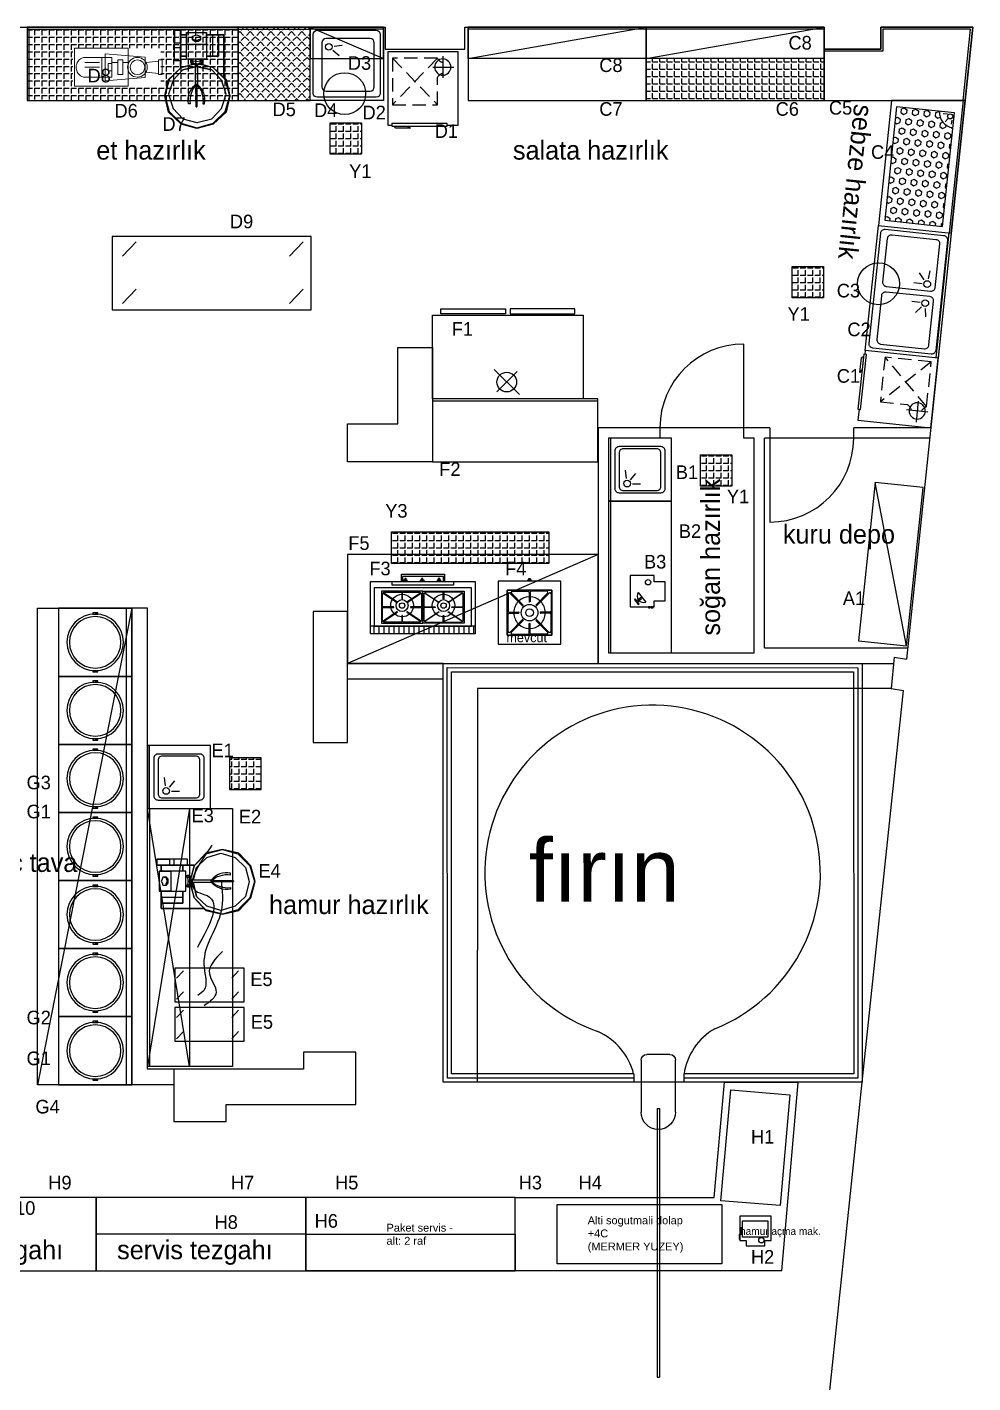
# Model space of a CAD drawing. Header units: millimetres. Extents: x 11848 to 21447, y 11375 to 20030.
# Drawn here: x 17194 to 18097, y 12136 to 13430 of the extents above; entities that cross this region are included whole.
import ezdxf

# ---------------------------------------------------------------- set-up
doc = ezdxf.new("R2010")
doc.units = ezdxf.units.MM
doc.linetypes.add('DASHED', pattern=[19.05, 12.7, -6.35])
for name, color, linetype in [('CIHAZ', 2, 'Continuous'), ('endustriyel', 251, 'Continuous'), ('S2000-002 Çizgi', 1, 'Continuous'), ('SDB-YAZI', 3, 'Continuous'), ('TF', 1, 'Continuous')]:
    doc.layers.add(name, color=color, linetype=linetype)
doc.layers.add('öl', color=106, linetype='Continuous', lineweight=25)
doc.styles.get("Standard").update_dxf_attribs({"font": 'arial.ttf'})
doc.styles.add('TAKSİM', font='GOTHIC.TTF', dxfattribs={"height": 20})

# ---------------------------------------------------------------- blocks, each defined once
blk = doc.blocks.new('5X5 TAS FIRIN')
at = {"layer": 'öl'}
for p, q in [((13323.3, 11441.4), (13322.3, 11431.4)), ((13383, 11435.4), (13382, 11425.5))]:
    blk.add_line(p, q, dxfattribs=at)
blk.add_lwpolyline([(13145.4, 11951.4), (13643, 11902), (13593.6, 11404.5), (13096, 11453.9)], close=True, dxfattribs=at)
for points in [[(13322.8, 11436.4), (13101.5, 11458.4), (13149.9, 11946), (13637.5, 11897.5), (13589.1, 11409.9), (13382.5, 11430.4)], [(13323.3, 11441.4), (13107, 11462.8), (13154.4, 11940.5), (13632, 11893.1), (13584.6, 11415.4), (13383, 11435.4)]]:
    blk.add_lwpolyline(points, dxfattribs=at)
for centre, radius, start, end in [((13369.5, 11677.9), 200.2, 286.0469, 245.2792), ((13248.2, 11430.1), 75.9, 8.5163, 60.336), ((13456.6, 11416.6), 75.9, 114.7026, 165.6154)]:
    blk.add_arc(centre, radius, start, end, dxfattribs=at)
blk = doc.blocks.new('JM')
for p, q in [((19383.9, 3875.3), (19383.9, 3885.3)), ((19388.9, 3890.3), (19433.9, 3890.3)), ((19383.9, 3865.3), (19383.9, 3875.3)), ((19430.8, 3876.3), (19663.9, 3876.3)), ((19430.8, 3876.3), (19430.8, 3874.3)), ((19430.8, 3874.3), (19663.9, 3874.3)), ((19663.9, 3876.3), (19663.9, 3874.3)), ((19433.9, 3860.3), (19388.9, 3860.3))]:
    blk.add_line(p, q)
for centre, radius, start, end in [((19388.9, 3885.3), 5, 90, 180), ((19433.9, 3875.3), 15, 270, 90), ((19388.9, 3865.3), 5, 180, 270)]:
    blk.add_arc(centre, radius, start, end)
blk = doc.blocks.new('A$C5B5611F4')
at = {"layer": 'CIHAZ', "color": 1}
for p, q in [((14.7, 68.5), (14.7, 47.9)), ((24.1, 58.2), (4, 58.2))]:
    blk.add_line(p, q, dxfattribs=at)
at = {"layer": 'CIHAZ', "color": 5, "linetype": 'DASHED'}
for p, q in [((19.8, 66.7), (62.6, 22.3)), ((62.6, 66.7), (19.8, 22.3))]:
    blk.add_line(p, q, dxfattribs=at)
at = {"layer": 'CIHAZ', "color": 5}
for points in [[(63.2, 1.8), (10.4, 1.8), (10.4, 4.3), (63.2, 4.3)], [(61.2, 1.8), (48.6, 1.8), (45.6, 0), (59.6, 0)]]:
    blk.add_lwpolyline(points, close=True, dxfattribs=at)
at = {"layer": 'CIHAZ', "color": 1}
blk.add_circle((14.7, 58.2), 7.76, dxfattribs=at)
at = {"layer": 'S2000-002 Çizgi', "linetype": 'DASHED'}
for p, q in [((19.8, 66.7), (62.6, 66.7)), ((62.6, 66.7), (62.6, 22.3)), ((19.8, 22.3), (19.8, 48.1)), ((62.6, 22.3), (19.8, 22.3))]:
    blk.add_line(p, q, dxfattribs=at)
at = {"layer": 'S2000-002 Çizgi'}
blk.add_lwpolyline([(10.4, 2.8), (0, 2.8), (0, 72.8), (67, 72.8), (67, 2.8), (63.2, 2.8)], dxfattribs=at)
at = {"layer": 'S2000-002 Çizgi', "linetype": 'DASHED'}
for centre, radius, start, end in [((11.6, 71.2), 9.4, 291.2079, 330.9566), ((11, 43), 10.2, 29.6907, 66.7752)]:
    blk.add_arc(centre, radius, start, end, dxfattribs=at)
blk = doc.blocks.new('A$C50900B8F')
at = {"lineweight": 15}
blk.add_line((27.6, 26.3), (8.8, 26.3), dxfattribs=at)
for points in [[(11.2, 83.7), (25.2, 83.7), (25.2, 80.2), (11.2, 80.2)], [(27.8, 67.6), (8.6, 67.6), (5.4, 29.5), (31.2, 29.5)], [(36.3, 51.4), (0, 51.4), (0, 0), (36.3, 0)]]:
    blk.add_lwpolyline(points, close=True, dxfattribs=at)
for points in [[(12.4, 80.2), (13.5, 68.4)], [(24.1, 80.2), (22.9, 68.4)], [(11.2, 46.2), (25.2, 46.2), (25.2, 41.5), (11.2, 41.5), (11.2, 46.2)], [(13.5, 50.9), (13.5, 46.2)], [(13.5, 41.5), (13.5, 35.7)], [(14.7, 35.7), (14.7, 32.1), (21.7, 32.1), (21.7, 35.7)], [(13.5, 23.9), (13.5, 9.9)], [(18.2, 23.9), (18.2, 9.9)]]:
    blk.add_lwpolyline(points, dxfattribs=at)
for points in [[(8.8, 60.2, -1), (27.6, 60.2, -1)], [(27.6, 35.7), (8.8, 35.7), (8.8, 26.3), (8.8, 8.7, 0.75), (27.6, 8.7), (27.6, 26.3)]]:
    blk.add_lwpolyline(points, format="xyb", close=True, dxfattribs=at)
blk.add_circle((18.2, 60.2), 7.03, dxfattribs=at)
blk = doc.blocks.new('A$C65ED232B')
at = {"layer": 'S2000-002 Çizgi', "linetype": 'ByBlock', "flags": 128}
for points in [[(77.3, 42.7), (72.9, 57.8), (58.7, 73), (39.1, 77.4), (19.6, 73), (5.3, 57.8), (0, 38.2), (5.3, 19.6), (19.6, 4.4), (39.1, 0), (20.5, 5.3), (6.2, 19.6), (0.9, 38.2), (6.2, 57.8), (20.5, 72), (39.1, 77.4), (58.7, 72), (72.9, 57.8), (76.4, 41.8)], [(7.1, 38.2), (11.5, 56), (24, 67.6), (40.9, 73), (57.8, 67.6), (70.2, 56)], [(82.7, 25.8), (83.5, 25.8), (87.1, 25.8), (91.6, 25.8), (96, 25.8), (100.5, 25.8), (100.5, 49.8), (114.7, 49.8), (100.5, 49.8), (96, 49.8), (91.6, 49.8), (87.1, 49.8), (83.5, 49.8), (82.7, 49.8)], [(100.5, 49.8), (96, 49.8), (91.6, 49.8), (87.1, 49.8), (83.5, 49.8), (82.7, 49.8), (82.7, 25.8), (83.5, 25.8), (87.1, 25.8), (91.6, 25.8), (96, 25.8), (100.5, 25.8)], [(86.3, 57.8), (86.3, 56.9)], [(112, 56.9), (104, 56.9), (94.2, 56.9), (86.3, 56.9)], [(112, 56.9), (104, 56.9), (94.2, 56.9), (86.3, 56.9)], [(112, 57.8), (112, 56.9)], [(114.7, 25.8), (114.7, 49.8)], [(70.2, 21.4), (57.8, 9.8), (40.9, 4.4), (24, 9.8), (11.5, 21.4), (7.1, 38.2), (7.1, 39.1)], [(25.8, 37.4), (32.9, 37.4), (42.7, 37.4), (52.5, 37.4), (42.7, 37.4), (32.9, 37.4), (25.8, 37.4), (25.8, 38.2)], [(76.4, 33.8), (72.9, 19.6), (58.7, 5.3), (39.1, 0), (58.7, 4.4), (72.9, 19.6), (76.4, 32.9)], [(75.5, 39.1), (53.3, 39.1), (52.5, 39.1), (52.5, 38.2), (52.5, 37.4), (52.5, 36.5), (53.3, 36.5), (75.5, 36.5)], [(76.4, 38.2), (77.3, 40.9), (78.2, 43.6), (80.9, 44.5), (79.1, 44.5), (77.3, 43.6), (76.4, 40.9), (75.5, 38.2)], [(75.5, 37.4), (75.5, 38.2), (76.4, 34.7), (77.3, 32), (79.1, 31.1), (80.9, 31.1), (78.2, 32), (77.3, 34.7), (76.4, 38.2), (76.4, 37.4)], [(77.3, 38.2), (77.3, 40), (79.1, 42.7), (80.9, 42.7)], [(80.9, 32.9), (79.1, 32.9), (77.3, 35.6), (77.3, 38.2), (77.3, 37.4)], [(82.7, 31.1), (80.9, 33.8), (80, 38.2), (80.9, 41.8), (82.7, 44.5)], [(80, 38.2), (80, 37.4)], [(81.8, 43.6), (80.9, 44.5)], [(108.5, 32.9), (110.2, 32.9), (111.1, 35.6), (112, 38.2), (111.1, 40), (110.2, 42.7), (108.5, 42.7), (106.7, 42.7), (105.8, 42.7), (104, 40), (104, 38.2), (104, 35.6), (105.8, 32.9), (106.7, 32.9)], [(108.5, 42.7), (106.7, 42.7), (105.8, 40), (104.9, 38.2)], [(106.7, 32.9), (105.8, 35.6), (104.9, 38.2), (104.9, 37.4)], [(80.9, 31.1), (81.8, 32)], [(80.9, 18.7), (81.8, 18.7), (85.4, 18.7), (90.7, 18.7), (96.9, 18.7), (102.2, 18.7), (108.5, 18.7), (113.8, 18.7), (116.5, 18.7), (117.3, 18.7), (116.5, 18.7), (113.8, 18.7), (108.5, 18.7), (102.2, 18.7)], [(96.9, 11.6), (96.9, 18.7), (90.7, 18.7), (85.4, 18.7), (81.8, 18.7), (80.9, 18.7), (80.9, 11.6), (81.8, 11.6), (85.4, 11.6), (90.7, 11.6), (96.9, 11.6), (102.2, 11.6), (108.5, 11.6), (113.8, 11.6), (116.5, 11.6)], [(116.5, 11.6), (113.8, 11.6), (108.5, 11.6), (102.2, 11.6), (102.2, 18.7), (96.9, 18.7)], [(117.3, 11.6), (117.3, 18.7)], [(80.9, 11.6), (81.8, 11.6), (85.4, 11.6), (90.7, 11.6), (96.9, 11.6), (102.2, 11.6)]]:
    blk.add_lwpolyline(points, dxfattribs=at)
for points in [[(61.3, 70.3), (112, 70.3)], [(112, 70.3), (112, 64)], [(73.8, 39.1), (70.2, 56)], [(86.3, 56.9), (86.3, 64), (112, 64), (112, 56.9), (112, 64), (86.3, 64)], [(86.3, 56.9), (86.3, 57.8)], [(86.3, 49.8), (86.3, 56.9)], [(112, 56.9), (112, 57.8)], [(112, 56.9), (112, 49.8)], [(25.8, 38.2), (32.9, 38.2), (42.7, 38.2), (52.5, 38.2), (42.7, 38.2), (32.9, 38.2)], [(70.2, 21.4), (73.8, 36.5)], [(108.5, 32.9), (106.7, 32.9)], [(80.9, 18.7), (72.9, 18.7)], [(86.3, 18.7), (86.3, 25.8)], [(114.7, 25.8), (100.5, 25.8)], [(112, 25.8), (112, 18.7)], [(117.3, 11.6), (116.5, 11.6)]]:
    blk.add_lwpolyline(points, close=True, dxfattribs=at)
for points in [[(52.5, 39.1), (52.5, 37.8, 0.235134), (29.6, 45.4), (29.3, 47.4, -0.269873)], [(52.5, 36.5), (52.5, 37.8, -0.235134), (29.6, 30.2), (29.3, 28.2, 0.269873)]]:
    blk.add_lwpolyline(points, format="xyb", close=True, dxfattribs=at)
blk = doc.blocks.new('kulp')
at = {"layer": 'endustriyel'}
for p, q in [((1840.5, 2540.4), (1840.5, 2544.4)), ((1840.5, 2544.4), (1841.5, 2544.4)), ((1841.5, 2540.4), (1840.5, 2540.4)), ((1841.5, 2542.4), (1841.5, 2544.4)), ((1841.5, 2544.4), (1841.5, 2540.4))]:
    blk.add_line(p, q, dxfattribs=at)
blk = doc.blocks.new('sac tava 70x65x30 mesale')
at = {"layer": 'S2000-002 Çizgi'}
blk.add_line((1351.5, 2642.8), (1416.5, 2642.8), dxfattribs=at)
blk.add_lwpolyline([(1351.5, 2647.8), (1416.5, 2647.8), (1416.5, 2577.8), (1351.5, 2577.8)], close=True, dxfattribs=at)
for radius in [27, 24.6]:
    blk.add_circle((1384, 2612.8), radius, dxfattribs=at)
at = {"layer": 'S2000-002 Çizgi', "xscale": 1.199999999999999, "yscale": 1.199999999999999, "zscale": 1.199999999999999}
for p in [(-852.9, -438.1), (-797.7, -438.1)]:
    blk.add_blockref('kulp', p, dxfattribs=at)
blk = doc.blocks.new('A$C32DC0840')
at = {"layer": 'S2000-002 Çizgi'}
for p, q in [((45.8, 52.8), (38, 53.9)), ((74.2, 52.8), (82, 53.9)), ((47.1, 49), (41, 43.9)), ((51, 47.3), (51, 39.4)), ((69, 47.3), (69, 39.4)), ((72.9, 49), (79, 43.9))]:
    blk.add_line(p, q, dxfattribs=at)
for points in [[(120, 0), (0, 0), (0, 70), (120, 70)], [(120, 68), (0, 68), (0, 70), (120, 70)]]:
    blk.add_lwpolyline(points, close=True, dxfattribs=at)
for points in [[(113, 3), (7, 3, -0.414214), (3, 7), (3, 63, -0.414214), (7, 67), (113, 67, -0.414214), (117, 63), (117, 7, -0.414214)], [(53.5, 10), (11.5, 10, -0.414214), (7.5, 14), (7.5, 56, -0.414214), (11.5, 60), (53.5, 60, -0.414214), (57.5, 56), (57.5, 14, -0.414214)], [(66.5, 10), (108.5, 10, 0.414214), (112.5, 14), (112.5, 56, 0.414214), (108.5, 60), (66.5, 60, 0.414214), (62.5, 56), (62.5, 14, 0.414214)]]:
    blk.add_lwpolyline(points, format="xyb", close=True, dxfattribs=at)
for centre in [(50.8, 52.3), (69.2, 52.3)]:
    blk.add_circle(centre, 3.19, dxfattribs=at)
blk = doc.blocks.new('A$C784A378A')
at = {"layer": 'S2000-002 Çizgi'}
h = blk.add_hatch(dxfattribs=at)
h.set_pattern_fill('ANSI31', color=256, scale=1.5, angle=45, style=0)
h.set_pattern_definition([(90, (-4937.7595, -5429.0677), (-4.7625, 9e-16), [])])
h.paths.add_polyline_path([(0, 57), (0, 49.7), (100, 49.7), (100, 57)])
for points in [[(0, 57), (100, 57), (100, 7), (0, 7)], [(0, 49.7), (100, 49.7), (100, 7), (0, 7)], [(3.4, 13.1), (96.6, 13.1), (96.6, 49.7), (3.4, 49.7)], [(20.8, 10.4), (79.2, 10.4), (79.2, 7), (20.8, 7)], [(36.4, 7), (32.8, 7), (32.8, 5.5), (36.4, 5.5)], [(35.3, 5.5), (33.9, 5.5), (33.9, 4.1), (35.3, 4.1)], [(52.4, 7), (48.8, 7), (48.8, 5.5), (52.4, 5.5)], [(51.3, 5.5), (49.9, 5.5), (49.9, 4.1), (51.3, 4.1)], [(68.4, 7), (64.8, 7), (64.8, 5.5), (68.4, 5.5)], [(67.3, 5.5), (65.9, 5.5), (65.9, 4.1), (67.3, 4.1)]]:
    blk.add_lwpolyline(points, close=True, dxfattribs=at)
for points in [[(10.4, 46.7), (50, 46.7), (50, 16.1), (10.4, 16.1), (10.4, 46.7)], [(89.6, 46.7), (50, 46.7), (50, 16.1), (89.6, 16.1), (89.6, 46.7)], [(70.3, 7), (70.3, 0), (29.3, 0), (29.3, 7), (30.3, 7), (30.3, 2), (69.3, 2), (69.3, 7), (70.3, 7)]]:
    blk.add_lwpolyline(points, dxfattribs=at)
for points in [[(30.5, 45.7), (30.5, 39.6, -0.414214), (30.3, 39.4), (30.2, 39.4, -0.414214), (30, 39.6), (30, 45.7), (13.1, 45.7, 0.668179), (12.7, 44.8), (25.7, 36.3, -0.810443), (25.3, 35.9), (12, 44.7, 0.668179), (11.5, 44.5), (11.5, 31.7), (22.1, 31.7, -0.414214), (22.3, 31.5), (22.3, 31.4, -0.414214), (22.1, 31.2), (11.5, 31.2), (11.5, 18.8, 0.668179), (12.4, 18.4), (25.4, 26.9, -0.810443), (25.7, 26.5), (12.4, 17.7, 0.668179), (12.6, 17.2), (30, 17.2), (30, 23.3, -0.414214), (30.2, 23.5), (30.3, 23.5, -0.414214), (30.5, 23.3), (30.5, 17.2), (47.3, 17.2, 0.668179), (47.7, 18.1), (34.7, 26.6, -0.810443), (35.1, 26.9), (48.4, 18.1, 0.668179), (48.9, 18.3), (48.9, 31.2), (38.4, 31.2, -0.414214), (38.2, 31.4), (38.2, 31.5, -0.414214), (38.4, 31.7), (48.9, 31.7), (48.9, 44.5, 0.668179), (48.4, 44.7), (35.1, 35.9, -0.810443), (34.7, 36.3), (47.7, 44.8, 0.668179), (47.3, 45.7)], [(69.5, 45.7), (69.5, 39.6, 0.414214), (69.7, 39.4), (69.8, 39.4, 0.414214), (70, 39.6), (70, 45.7), (86.9, 45.7, -0.668179), (87.3, 44.8), (74.3, 36.3, 0.810443), (74.7, 35.9), (88, 44.7, -0.668179), (88.5, 44.5), (88.5, 31.7), (77.9, 31.7, 0.414214), (77.7, 31.5), (77.7, 31.4, 0.414214), (77.9, 31.2), (88.5, 31.2), (88.5, 18.8, -0.668179), (87.6, 18.4), (74.6, 26.9, 0.810443), (74.3, 26.5), (87.6, 17.7, -0.668179), (87.4, 17.2), (70, 17.2), (70, 23.3, 0.414214), (69.8, 23.5), (69.7, 23.5, 0.414214), (69.5, 23.3), (69.5, 17.2), (52.7, 17.2, -0.668179), (52.3, 18.1), (65.3, 26.6, 0.810443), (64.9, 26.9), (51.6, 18.1, -0.668179), (51.1, 18.3), (51.1, 31.2), (61.6, 31.2, 0.414214), (61.8, 31.4), (61.8, 31.5, 0.414214), (61.6, 31.7), (51.1, 31.7), (51.1, 44.5, -0.668179), (51.6, 44.7), (64.9, 35.9, 0.810443), (65.3, 36.3), (52.3, 44.8, -0.668179), (52.7, 45.7)]]:
    blk.add_lwpolyline(points, format="xyb", close=True, dxfattribs=at)
for centre, radius in [((30.2, 29.9), 10.8), ((69.8, 29.9), 10.8), ((30.2, 29.9), 5.66), ((30.2, 29.9), 2.6), ((69.8, 29.9), 5.66), ((69.8, 29.9), 2.6)]:
    blk.add_circle(centre, radius, dxfattribs=at)
blk = doc.blocks.new('A$C73A43FF4')
at = {"layer": 'S2000-002 Çizgi'}
for p, q in [((13.3, 53), (28.6, 53)), ((29.5, 52.1), (29.5, 43.2)), ((30.5, 52.1), (30.5, 43.2)), ((46.7, 53), (31.4, 53)), ((51.4, 11.2), (51.4, 54.1)), ((9.5, 50.6), (9.5, 34.1)), ((11.1, 51.4), (23.1, 39.5)), ((12.7, 51.3), (23.7, 40.3)), ((23.7, 39.6), (23.7, 39.6)), ((47.3, 51.3), (36.3, 40.3)), ((36.3, 39.6), (36.3, 39.6)), ((48.9, 51.4), (36.9, 39.5)), ((50.5, 50.6), (50.5, 34.1)), ((9.5, 14.6), (9.5, 31.2)), ((10.5, 33.1), (19.5, 33.1)), ((10.5, 32.1), (19.5, 32.1)), ((10.5, 32.1), (19.5, 32.1)), ((49.5, 33.1), (40.5, 33.1)), ((49.5, 32.1), (40.5, 32.1)), ((49.5, 32.1), (40.5, 32.1)), ((50.5, 14.6), (50.5, 31.2)), ((11.1, 13.9), (23.1, 25.7)), ((12.7, 13.9), (23.7, 25)), ((23.7, 25.7), (23.7, 25.7)), ((29.5, 13.2), (29.5, 22)), ((30.5, 13.2), (30.5, 22)), ((36.3, 25.7), (36.3, 25.7)), ((47.3, 13.9), (36.3, 25)), ((48.9, 13.9), (36.9, 25.7)), ((8.6, 11.2), (51.4, 11.2)), ((13.3, 12.2), (28.6, 12.2)), ((46.7, 12.2), (31.4, 12.2))]:
    blk.add_line(p, q, dxfattribs=at)
for points in [[(60, 2.6), (60, 62.6), (0, 62.6), (0, 2.6)], [(51.4, 11.2), (51.4, 54.1), (8.6, 54.1), (8.6, 11.2)], [(51.4, 11.2), (8.6, 11.2), (8.6, 54.1), (51.4, 54.1)], [(51.4, 11.2), (8.6, 11.2), (8.6, 54.1), (51.4, 54.1)], [(28.4, 2.6), (31.6, 2.6), (31.6, 1.3), (28.4, 1.3)], [(29.3, 1.3), (30.7, 1.3), (30.7, 0), (29.3, 0)]]:
    blk.add_lwpolyline(points, close=True, dxfattribs=at)
for radius in [7.93, 3.64]:
    blk.add_circle((30, 32.6), radius, dxfattribs=at)
for centre, radius, start, end in [((13.3, 52.1), 0.965, 90, 231.148), ((28.6, 52.1), 0.965, 360, 90), ((31.4, 52.1), 0.965, 90, 180), ((46.7, 52.1), 0.965, 308.852, 90), ((10.5, 50.6), 0.965, 51.148, 180), ((30, 32.6), 15.1, 135.2011, 178.1649), ((30, 32.6), 15.1, 91.8351, 131.3748), ((23.4, 39.9), 0.483, 231.1535, 321.1357), ((23.4, 39.9), 0.483, 321.1471, 51.1404), ((30, 43.2), 0.483, 180, 270), ((30, 43.2), 0.483, 270, 360), ((30, 32.6), 15.1, 48.6252, 88.1649), ((36.6, 39.9), 0.483, 128.8596, 218.8529), ((36.6, 39.9), 0.483, 218.8643, 308.8465), ((30, 32.6), 15.1, 1.8351, 44.7989), ((49.5, 50.6), 0.965, 360, 128.852), ((10.5, 34.1), 0.965, 180, 270), ((10.5, 31.2), 0.965, 90, 180), ((30, 32.6), 15.1, 181.8351, 224.7989), ((19.5, 32.6), 0.483, 360, 90), ((19.5, 32.6), 0.483, 270, 360), ((40.5, 32.6), 0.483, 90, 180), ((40.5, 32.6), 0.483, 180, 270), ((30, 32.6), 15.1, 315.2011, 358.1649), ((49.5, 34.1), 0.965, 270, 360), ((49.5, 31.2), 0.965, 0, 90), ((10.5, 14.6), 0.965, 180, 308.852), ((13.3, 13.2), 0.965, 128.852, 270), ((30, 32.6), 15.1, 228.6252, 268.1649), ((23.4, 25.4), 0.483, 38.8643, 128.8465), ((23.4, 25.4), 0.483, 308.8596, 38.8529), ((28.6, 13.2), 0.965, 270, 0), ((30, 22), 0.483, 90, 180), ((30, 22), 0.483, 0, 90), ((30, 32.6), 15.1, 271.8351, 311.3748), ((31.4, 13.2), 0.965, 180, 270), ((36.6, 25.4), 0.483, 141.1471, 231.1404), ((36.6, 25.4), 0.483, 51.1535, 141.1357), ((46.7, 13.2), 0.965, 270, 51.148), ((49.5, 14.6), 0.965, 231.148, 0)]:
    blk.add_arc(centre, radius, start, end, dxfattribs=at)
blk = doc.blocks.new('A$C52B82AD5')
at = {"layer": 'CIHAZ', "color": 5}
for p, q in [((60.9, 82), (85.1, 57.9)), ((82.4, 79.4), (63, 59.9))]:
    blk.add_line(p, q, dxfattribs=at)
for points in [[(8, 5), (8, 0), (69.7, 0), (69.7, 5)], [(136, 5), (136, 0), (74.3, 0), (74.3, 5)]]:
    blk.add_lwpolyline(points, close=True, dxfattribs=at)
blk.add_circle((73, 70), 9.38, dxfattribs=at)
at = {"layer": 'S2000-002 Çizgi'}
blk.add_lwpolyline([(144, 86), (144, 6), (0, 6), (0, 86)], close=True, dxfattribs=at)
blk = doc.blocks.new('A$C40CD3614')
at = {"layer": 'S2000-002 Çizgi'}
for points in [[(23, 24.7), (23, 30.7), (0, 30.7), (0, 0.7)], [(7.7, 14.6), (15, 5.3)], [(23, 6.7), (33.5, 6.7), (33.5, 24.7), (23, 24.7)], [(0, 0.7), (23, 0.7), (23, 6.7)], [(6.4, 6.5), (4.8, 8.5), (4, 7.8), (7.7, 3.1)], [(7.7, 3.1), (8.6, 3.8), (7, 5.7)]]:
    blk.add_lwpolyline(points, dxfattribs=at)
for points in [[(5.6, 5.9), (6.2, 5.1), (10.9, 8.8), (10.3, 9.6)], [(17.5, 0), (19.2, 0), (19.2, 0.7), (17.5, 0.7)], [(20.1, 0), (21.8, 0), (21.8, 0.7), (20.1, 0.7)]]:
    blk.add_lwpolyline(points, close=True, dxfattribs=at)
at = {"layer": 'S2000-002 Çizgi', "const_width": 0.321}
blk.add_lwpolyline([(9.2, 8.4, 1), (10.1, 8.4, 1)], format="xyb", close=True, dxfattribs=at)
at = {"layer": 'S2000-002 Çizgi'}
blk.add_circle((17.1, 24.3), 2.56, dxfattribs=at)
blk.add_arc((12.8, 11.1), 6.17, 145.0811, 291.5627, dxfattribs=at)
blk = doc.blocks.new('A$C726403B1')
at = {"layer": 'S2000-002 Çizgi'}
for p, q in [((20.4, 39), (26.5, 33.9)), ((21.7, 42.8), (29.5, 43.9)), ((16.5, 37.3), (16.5, 29.4))]:
    blk.add_line(p, q, dxfattribs=at)
for points in [[(0, 58), (60, 58), (60, 60), (0, 60)], [(0, 0), (60, 0), (60, 60), (0, 60)]]:
    blk.add_lwpolyline(points, close=True, dxfattribs=at)
for points in [[(12, 6), (48, 6, 0.414214), (52, 10), (52, 50, 0.414214), (48, 54), (12, 54, 0.414214), (8, 50), (8, 10, 0.414214)], [(14, 10), (46, 10, 0.414214), (50, 14), (50, 46, 0.414214), (46, 50), (14, 50, 0.414214), (10, 46), (10, 14, 0.414214)]]:
    blk.add_lwpolyline(points, format="xyb", close=True, dxfattribs=at)
blk.add_circle((16.7, 42.3), 3.19, dxfattribs=at)
blk = doc.blocks.new('A$C42383560')
at = {"layer": 'S2000-002 Çizgi'}
for points in [[(23, 24.7), (23, 30.7), (0, 30.7), (0, 0.7)], [(23, 6.7), (28.2, 6.7), (28.2, 24.7), (23, 24.7)], [(0, 0.7), (23, 0.7), (23, 6.7)]]:
    blk.add_lwpolyline(points, dxfattribs=at)
for points in [[(4.3, 27.5), (19.9, 27.5), (19.9, 3.2), (4.3, 3.2)], [(17.5, 0), (19.2, 0), (19.2, 0.7), (17.5, 0.7)], [(20.1, 0), (21.8, 0), (21.8, 0.7), (20.1, 0.7)]]:
    blk.add_lwpolyline(points, close=True, dxfattribs=at)
blk.add_circle((22.8, 21.3), 2.56, dxfattribs=at)

msp = doc.modelspace()

# ---------------------------------------------------------------- hatches: boundary and pattern name
at = {"layer": 'S2000-002 Çizgi'}
h = msp.add_hatch(dxfattribs=at)
h.set_pattern_fill('ANGLE', color=256, angle=-90)
h.set_pattern_definition([(270, (5158.563, 26587.565), (6.985, 5e-13), [5.08, -1.905]), (4e-12, (5158.563, 26587.565), (-5e-13, 6.985), [5.08, -1.905])])
h.paths.add_polyline_path([(17193.63, 13429.36), (17193.63, 13361.36), (17291.87, 13360.36), (17291.87, 13373.046), (17237.342, 13373.046), (17237.342, 13410.367), (17291.87, 13410.367), (17291.87, 13428.36)])
h.paths.add_polyline_path([(17395.241, 13361.36), (17395.241, 13429.36), (17291.87, 13428.36), (17291.87, 13410.367), (17321.246, 13410.367), (17321.246, 13373.046), (17291.87, 13373.046), (17291.87, 13360.36)])
h = msp.add_hatch(dxfattribs=at)
h.set_pattern_fill('ANGLE', color=256, angle=225)
h.set_pattern_definition([(225, (35103.483, 26253.0246), (4.9391409, -4.9391409), [5.08, -1.905]), (315, (35103.483, 26253.0246), (4.9391409, 4.9391409), [5.08, -1.905])])
h.paths.add_polyline_path([(17463.853, 13360.36), (17463.853, 13415.36), (17463.853, 13415.36), (17463.853, 13430.36), (17395.241, 13429.36), (17395.241, 13361.36)])
h = msp.add_hatch(dxfattribs=at)
h.set_pattern_fill('ANGLE', color=256)
h.set_pattern_definition([(0, (0, 0), (0, 6.985), [5.08, -1.905]), (90, (0, 0), (-6.985, 4e-16), [5.08, -1.905])])
h.paths.add_polyline_path([(17954.626, 13400.363), (17784.626, 13400.363), (17784.626, 13360.343), (17954.626, 13360.343)])
h = msp.add_hatch(dxfattribs=at)
h.set_pattern_fill('HEX', color=254, angle=-95.992364, style=0)
h.set_pattern_definition([(264.00764, (15382.0645, 18380.0943), (5.469211, -0.5741003), [3.175, -6.35]), (24.00764, (15382.0645, 18380.0943), (-2.23742, 5.023526), [3.175, -6.35]), (324.00764, (15381.733, 18376.9366), (3.231791, 4.4494255), [3.175, -6.35])])
h.paths.add_polyline_path([(18023.791, 13354.299), (18012.412, 13245.894), (18067.609, 13240.1), (18077.504, 13334.367, -0.41421356), (18064.85, 13349.989)])
h = msp.add_hatch(dxfattribs=at)
h.set_pattern_fill('ANGLE', color=256, angle=90)
h.set_pattern_definition([(90, (20059.3215, 5151.253), (-6.985, 4e-16), [5.08, -1.905]), (180, (20059.3215, 5151.253), (-9e-16, -6.985), [5.08, -1.905])])
h.paths.add_polyline_path([(17513.008, 13339.109), (17513.008, 13309.109), (17483.008, 13309.109), (17483.008, 13339.109)])
h = msp.add_hatch(dxfattribs=at)
h.set_pattern_fill('ANGLE', color=256, angle=90)
h.set_pattern_definition([(90, (20500.267, 5013.835), (-6.985, 4e-16), [5.08, -1.905]), (180, (20500.267, 5013.835), (-9e-16, -6.985), [5.08, -1.905])])
h.paths.add_polyline_path([(17953.954, 13201.691), (17953.954, 13171.691), (17923.954, 13171.691), (17923.954, 13201.691)])
h = msp.add_hatch(dxfattribs=at)
h.set_pattern_fill('ANGLE', color=256, angle=90)
h.set_pattern_definition([(90, (20412.923, 4834.13), (-6.985, 4e-16), [5.08, -1.905]), (180, (20412.923, 4834.13), (-9e-16, -6.985), [5.08, -1.905])])
h.paths.add_polyline_path([(17866.61, 13021.986), (17866.61, 12991.986), (17836.61, 12991.986), (17836.61, 13021.986)])
h = msp.add_hatch(dxfattribs=at)
h.set_pattern_fill('ANGLE', color=256, angle=90)
h.set_pattern_definition([(90, (20117.9626, 4760.3895), (-6.985, 4e-16), [5.08, -1.905]), (180, (20117.9626, 4760.3895), (-9e-16, -6.985), [5.08, -1.905])])
h.paths.add_polyline_path([(17691.649, 12948.245), (17691.649, 12918.245), (17541.649, 12918.245), (17541.649, 12948.245)])
h = msp.add_hatch(dxfattribs=at)
h.set_pattern_fill('ANGLE', color=256, angle=90)
h.set_pattern_definition([(90, (20015.4604, 4544.6), (-6.985, 4e-16), [5.08, -1.905]), (180, (20015.4604, 4544.6), (-9e-16, -6.985), [5.08, -1.905])])
h.paths.add_polyline_path([(17387.014, 12732.456), (17387.014, 12702.456), (17417.014, 12702.456), (17417.014, 12732.456)])

# ---------------------------------------------------------------- linework, layer by layer
for p, q in [((17126.63, 13430.36), (17535.63, 13430.36)), ((17535.63, 13430.36), (17535.63, 13409.36)), ((17611.63, 13409.36), (17611.63, 13430.36)), ((17611.63, 13430.36), (17954.63, 13430.36)), ((17954.63, 13430.36), (17954.63, 13409.36)), ((18008.63, 13409.36), (18008.63, 13430.36)), ((18008.63, 13430.36), (18096.63, 13430.36)), ((18096.63, 13430.36), (18033.261, 12826.676)), ((17535.63, 13409.36), (17611.63, 13409.36)), ((17954.63, 13409.36), (18008.63, 13409.36)), ((17877.827, 13037.713), (17877.827, 13127.713)), ((17738.827, 13047.713), (17738.827, 12822.686)), ((17902.827, 13047.713), (17738.827, 13047.713)), ((17748.827, 13037.713), (17748.827, 12832.676)), ((17797.827, 13037.713), (17748.827, 13037.713)), ((17797.827, 13047.713), (17797.827, 13037.713)), ((17887.827, 13037.713), (17877.827, 13037.713)), ((17887.827, 12832.676), (17887.827, 13037.713)), ((17897.827, 12837.686), (17897.827, 13037.713)), ((18055.414, 13037.713), (17897.827, 13037.713)), ((17902.827, 13047.713), (17902.827, 12957.713)), ((18056.463, 13047.713), (17982.827, 13047.713)), ((17982.827, 13037.713), (17982.827, 13047.713)), ((17293.63, 12435.36), (17293.63, 12875.36)), ((17308.63, 12875.36), (17293.63, 12875.36)), ((17308.63, 12435.36), (17308.63, 12875.36)), ((17748.827, 12832.676), (17887.827, 12832.676)), ((17897.827, 12837.686), (18034.417, 12837.686)), ((17590.827, 12822.665), (17499.63, 12822.665)), ((17738.827, 12822.686), (18020.855, 12822.686)), ((18021.435, 12828.712), (18018.56, 12798.85)), ((18021.435, 12828.712), (18033.261, 12826.676)), ((17590.827, 12807.665), (17499.63, 12807.665)), ((18018.56, 12798.85), (17623.56, 12798.85)), ((17623.56, 12798.85), (17623.56, 12548.83)), ((17990.856, 12422.694), (18030.386, 12796.814)), ((18018.56, 12798.85), (18030.386, 12796.814)), ((17623.56, 12422.694), (17623.56, 12548.83)), ((17333.63, 12435.36), (17308.63, 12435.36)), ((17333.63, 12420.36), (17293.63, 12420.36)), ((17990.856, 12422.694), (17623.56, 12422.694)), ((17883.328, 11398.322), (17990.856, 12422.694)), ((17883.328, 11398.322), (17990.856, 12422.694)), ((17883.328, 11398.322), (17990.856, 12422.694))]:
    msp.add_line(p, q)
for points in [[(17499.63, 13051.36), (17547.63, 13051.36), (17547.63, 13124.36), (17580.63, 13124.36), (17580.63, 13015.36), (17499.63, 13015.36)], [(17499.63, 12747.36), (17499.63, 12872.36), (17466.63, 12872.36), (17466.63, 12747.36)], [(17333.63, 12385.36), (17383.63, 12385.36), (17383.63, 12401.36), (17507.63, 12401.36), (17507.63, 12451.36), (17457.63, 12451.36), (17457.63, 12435.36), (17333.63, 12435.36)]]:
    msp.add_lwpolyline(points, close=True)
for centre, start, end in [((17877.827, 13047.713), 90, 180), ((17902.827, 13037.713), 270, 0)]:
    msp.add_arc(centre, 80, start, end)
at = {"layer": 'endustriyel'}
msp.add_line((17859.471, 12422.683), (17929.7, 12422.659), dxfattribs=at)
at = {"layer": 'S2000-002 Çizgi'}
for p, q in [((17463.853, 13430.36), (17533.853, 13400.36)), ((17614.632, 13400.363), (17784.632, 13430.363)), ((17784.632, 13400.363), (17954.643, 13430.363)), ((17486.718, 13412.105), (17494.53, 13413.217)), ((17486.718, 13412.105), (17494.53, 13413.217)), ((17485.488, 13408.295), (17491.586, 13403.288)), ((17485.488, 13408.295), (17491.586, 13403.288)), ((18072.259, 13347.161), (18068.393, 13347.567)), ((18072.715, 13342.645), (18070.21, 13340.053)), ((18076.394, 13341.638), (18075.995, 13337.832)), ((17284.611, 13211.748), (17297.647, 13225.347)), ((17444.055, 13211.748), (17457.091, 13225.347)), ((17284.611, 13166.566), (17297.647, 13180.165)), ((17444.055, 13166.566), (17457.091, 13180.165)), ((18033.261, 12839.458), (18003.381, 12995.429)), ((17738.827, 12926.77), (17499.63, 12822.669)), ((17293.63, 12875.36), (17203.63, 12420.36)), ((17348.611, 12684.331), (17308.611, 12437.665)), ((17348.611, 12437.665), (17308.611, 12684.331)), ((17336.253, 12522.294), (17342.915, 12529.309)), ((17388.945, 12522.294), (17395.607, 12529.309)), ((17336.253, 12501.945), (17342.915, 12508.96)), ((17388.945, 12501.945), (17395.607, 12508.96)), ((17336.253, 12484.611), (17342.915, 12491.626)), ((17388.945, 12484.611), (17395.607, 12491.626)), ((17336.253, 12464.262), (17342.915, 12471.277)), ((17388.945, 12464.262), (17395.607, 12471.277)), ((17849.696, 12312.66), (17859.471, 12422.683)), ((17914.227, 12242.66), (17929.7, 12422.659)), ((17659.703, 12312.66), (17849.696, 12312.66)), ((17659.703, 12242.66), (17659.703, 12312.66)), ((17914.227, 12242.66), (17659.703, 12242.66))]:
    msp.add_line(p, q, dxfattribs=at)
for points in [[(17395.241, 13360.36), (17395.241, 13430.36), (17193.63, 13430.36), (17193.63, 13360.36)], [(17395.241, 13428.36), (17395.241, 13430.36), (17193.63, 13430.36), (17193.63, 13428.36)], [(17195.63, 13360.36), (17195.63, 13428.36), (17193.63, 13428.36), (17193.63, 13360.36)], [(17463.853, 13360.36), (17463.853, 13430.36), (17395.241, 13430.36), (17395.241, 13360.36)], [(17463.853, 13428.36), (17463.853, 13430.36), (17395.241, 13430.36), (17395.241, 13428.36)], [(17533.853, 13360.36), (17463.853, 13360.36), (17463.853, 13430.36), (17533.853, 13430.36)], [(17533.853, 13360.36), (17463.853, 13360.36), (17463.853, 13430.36), (17533.853, 13430.36)], [(17533.853, 13428.36), (17463.853, 13428.36), (17463.853, 13430.36), (17533.853, 13430.36)], [(17533.853, 13400.36), (17533.853, 13430.36), (17463.853, 13430.36), (17463.853, 13400.36)], [(17614.626, 13360.343), (17784.615, 13360.343), (17784.615, 13430.36), (17614.626, 13430.36)], [(17614.632, 13400.363), (17614.632, 13430.363), (17784.632, 13430.363), (17784.632, 13400.363)], [(17784.632, 13428.363), (17614.632, 13428.363), (17614.632, 13430.363), (17784.632, 13430.363)], [(17784.626, 13360.343), (17954.626, 13360.343), (17954.626, 13430.36), (17784.626, 13430.36)], [(17784.632, 13400.363), (17784.632, 13430.363), (17954.643, 13430.363), (17954.643, 13400.363)], [(17954.643, 13428.363), (17784.632, 13428.363), (17784.632, 13430.363), (17954.643, 13430.363)], [(17954.626, 13360.343), (18089.28, 13360.343), (18096.63, 13430.36), (18008.63, 13430.36), (18008.63, 13409.36), (17954.63, 13409.36)], [(18075.986, 13233.691), (18089.28, 13360.343), (18018.896, 13360.343), (18006.368, 13240.999)], [(18067.609, 13240.1), (18078.988, 13348.505), (18023.791, 13354.299), (18012.412, 13245.894)], [(18075.986, 13233.691), (18089.28, 13360.343), (18087.291, 13360.552), (18073.996, 13233.9)], [(17483.008, 13309.109), (17483.008, 13339.109), (17513.008, 13339.109), (17513.008, 13309.109)], [(17274.937, 13160.384), (17464.937, 13160.384), (17464.937, 13230.384), (17274.937, 13230.384)], [(17923.954, 13171.691), (17923.954, 13201.691), (17953.954, 13201.691), (17953.954, 13171.691)], [(17580.63, 13015.36), (17738.63, 13015.36), (17738.63, 13075.36), (17580.63, 13075.36)], [(17738.63, 13075.36), (17580.63, 13075.36), (17580.63, 13073.36), (17738.63, 13073.36)], [(17836.61, 12991.986), (17836.61, 13021.986), (17866.61, 13021.986), (17866.61, 12991.986)], [(18033.261, 12839.458), (18049.13, 12990.627), (18003.381, 12995.429), (17987.513, 12844.26)], [(17808.827, 12977.713), (17748.827, 12977.713), (17748.827, 12832.676), (17808.827, 12832.676)], [(17750.827, 12977.713), (17748.827, 12977.713), (17748.827, 12832.676), (17750.827, 12832.676)], [(17541.649, 12918.245), (17541.649, 12948.245), (17691.649, 12948.245), (17691.649, 12918.245)], [(17499.63, 12822.669), (17738.827, 12822.669), (17738.827, 12926.77), (17499.63, 12926.77)], [(17203.63, 12875.36), (17293.63, 12875.36), (17293.63, 12420.36), (17203.63, 12420.36)], [(17417.014, 12702.456), (17417.014, 12732.456), (17387.014, 12732.456), (17387.014, 12702.456)], [(17389.611, 12684.331), (17389.611, 12437.665), (17308.611, 12437.665), (17308.611, 12684.331)], [(17310.611, 12684.331), (17310.611, 12437.665), (17308.611, 12437.665), (17308.611, 12684.331)], [(17308.611, 12437.665), (17308.611, 12684.331), (17348.611, 12684.331), (17348.611, 12437.665)], [(17400.85, 12499.591), (17400.85, 12531.705), (17334.559, 12531.705), (17334.559, 12499.591)], [(17400.85, 12461.907), (17400.85, 12494.022), (17334.559, 12494.022), (17334.559, 12461.907)], [(17865.368, 12415.461), (17921.94, 12410.853), (17912.501, 12304.949), (17855.929, 12309.556)], [(17259.703, 12312.66), (17059.703, 12312.66), (17059.703, 12242.66), (17259.703, 12242.66)], [(17459.703, 12312.66), (17259.703, 12312.66), (17259.703, 12242.66), (17459.703, 12242.66)], [(17659.703, 12312.66), (17459.703, 12312.66), (17459.703, 12242.66), (17659.703, 12242.66)], [(17856.95, 12306.04), (17856.95, 12249.281), (17699.703, 12249.281), (17699.703, 12306.04)], [(17259.703, 12242.66), (17459.703, 12242.66), (17459.703, 12277.66), (17259.703, 12277.66)], [(17459.703, 12277.66), (17659.703, 12277.66), (17659.703, 12242.66), (17459.703, 12242.66)]]:
    msp.add_lwpolyline(points, close=True, dxfattribs=at)
for points in [[(17526.853, 13363.36), (17470.853, 13363.36, -0.41421356), (17466.853, 13367.36), (17466.853, 13423.36, -0.41421356), (17470.853, 13427.36), (17526.853, 13427.36, -0.41421356), (17530.853, 13423.36), (17530.853, 13367.36, -0.41421356)], [(17526.853, 13363.36), (17470.853, 13363.36, -0.41421356), (17466.853, 13367.36), (17466.853, 13423.36, -0.41421356), (17470.853, 13427.36), (17526.853, 13427.36, -0.41421356), (17530.853, 13423.36), (17530.853, 13367.36, -0.41421356)], [(17479.061, 13369.343), (17521.061, 13369.343, 0.41421356), (17525.061, 13373.343), (17525.061, 13415.343, 0.41421356), (17521.061, 13419.343), (17479.061, 13419.343, 0.41421356), (17475.061, 13415.343), (17475.061, 13373.343, 0.41421356)], [(17479.061, 13369.343), (17521.061, 13369.343, 0.41421356), (17525.061, 13373.343), (17525.061, 13415.343, 0.41421356), (17521.061, 13419.343), (17479.061, 13419.343, 0.41421356), (17475.061, 13415.343), (17475.061, 13373.343, 0.41421356)]]:
    msp.add_lwpolyline(points, format="xyb", close=True, dxfattribs=at)
msp.add_lwpolyline([(18087.269, 13360.343), (18094.409, 13428.36), (18010.63, 13428.36), (18010.63, 13407.36), (17954.643, 13407.36)], dxfattribs=at)
for centre, radius in [((17481.775, 13411.598), 3.188), ((17481.775, 13411.598), 3.188), ((17496.857, 13366.846), 20), ((18074.957, 13345.151), 2.405), ((18006.519, 13185.277), 20)]:
    msp.add_circle(centre, radius, dxfattribs=at)
msp.add_arc((18078.988, 13348.505), 14.215, 174.007636, 264.007636, dxfattribs=at)
for points in [[(17370.119, 12649.227), (17356.313, 12604.422), (17365.415, 12600.971), (17356.175, 12551.501)], [(17378.909, 12615.843), (17378.909, 12586.1), (17367.704, 12558.385), (17362.541, 12532.381), (17362.541, 12510.833), (17356.478, 12505.673)], [(17380.122, 12547.556), (17367.704, 12526.271), (17374.06, 12508.708), (17362.541, 12495.658)]]:
    msp.add_spline(points, degree=3, dxfattribs=at)

# ---------------------------------------------------------------- block references
at = {"rotation": 270}
msp.add_blockref('A$C42383560', (17873.438, 12294.712), dxfattribs=at)
at = {"layer": 'endustriyel', "xscale": -1.1, "yscale": 1.1, "zscale": 1.1, "rotation": 90}
msp.add_blockref('JM', (22059.123, 33771.558), dxfattribs=at)
at = {"layer": 'S2000-002 Çizgi', "yscale": 0.8, "zscale": 0.8}
for p, xscale, rotation in [((17325.129, 13333.533), -0.8, 270), ((17411.359, 12645.063), 0.8, 180)]:
    msp.add_blockref('A$C65ED232B', p, dxfattribs=dict(at, xscale=xscale, rotation=rotation))
at = {"layer": 'S2000-002 Çizgi'}
for name, p, rotation in [('A$C50900B8F', (17238.787, 13410.205), 269.999999999998), ('A$C32DC0840', (18006.368, 13240.999), 264.0076357905342), ('A$C52B82AD5', (17724.63, 13161.403), 180), ('A$C726403B1', (17808.827, 12977.713), 90), ('A$C784A378A', (17621.432, 12907.848), 180), ('A$C73A43FF4', (17703.331, 12903.79), 180), ('A$C726403B1', (17368.63, 12684.216), 90)]:
    msp.add_blockref(name, p, dxfattribs=dict(at, rotation=rotation))
at = {"layer": 'S2000-002 Çizgi', "xscale": -1}
msp.add_blockref('A$C5B5611F4', (17605.17, 13333.989), dxfattribs=at)
for name, p, rotation in [('A$C5B5611F4', (17984.048, 13055.314), 264.0076357905343), ('sac tava 70x65x30 mesale', (14645.846, 11458.886), 270.0000000000025), ('sac tava 70x65x30 mesale', (14645.846, 11393.886), 270.0000000000025), ('sac tava 70x65x30 mesale', (14645.846, 11328.886), 270.0000000000025), ('sac tava 70x65x30 mesale', (14645.846, 11263.886), 270.0000000000025), ('sac tava 70x65x30 mesale', (14645.846, 11198.886), 270.0000000000025), ('sac tava 70x65x30 mesale', (14645.846, 11133.886), 270.0000000000025), ('sac tava 70x65x30 mesale', (14645.846, 11068.886), 270.0000000000025)]:
    msp.add_blockref(name, p, dxfattribs=dict(at, rotation=rotation))
at = {"layer": 'S2000-002 Çizgi'}
msp.add_blockref('A$C40CD3614', (17769.422, 12875.938), dxfattribs=at)
at = {"layer": 'TF', "xscale": 0.8, "yscale": 0.8, "zscale": 0.8, "rotation": 5.674856339329997}
msp.add_blockref('5X5 TAS FIRIN', (8071.461, 2268.496), dxfattribs=at)

# ---------------------------------------------------------------- texts
at = {"style": 'TAKSİM'}
for s, height, p in [('C8', 13, (17920.563, 13408.913)), ('D3', 13, (17499.892, 13389.605)), ('C8', 13, (17739.93, 13387.498)), ('D8', 13, (17251.355, 13377.587)), ('D6', 13, (17277.056, 13344.021)), ('D5', 13, (17427.989, 13345.339)), ('D4', 13, (17467.58, 13344.478)), ('D2', 13, (17513.858, 13342.29)), ('C7', 13, (17739.93, 13345.707)), ('C6', 13, (17908.336, 13345.707)), ('C5', 13, (17959.195, 13346.803)), ('D7', 13, (17322.82, 13331.275)), ('D1', 13, (17582.799, 13324.594)), ('et hazırlık', 18, (17259.684, 13303.842)), ('salata hazırlık', 18, (17657.455, 13303.842)), ('C4', 13, (17999.395, 13304.54)), ('Y1', 13, (17501.127, 13286.237)), ('D9', 13, (17387.258, 13238.247)), ('C3', 13, (17966.702, 13172.216)), ('Y1', 13, (17919.679, 13149.909)), ('F1', 13, (17599.024, 13135.659)), ('C2', 13, (17976.813, 13135.185)), ('C1', 13, (17966.702, 13090.748)), ('F2', 13, (17587.157, 13001.752)), ('B1', 13, (17813.011, 12998.851)), ('Y1', 13, (17861.789, 12975.708)), ('Y3', 13, (17535.568, 12961.911)), ('B2', 13, (17815.883, 12942.534)), ('kuru depo', 18, (17915.21, 12937.144)), ('F5', 13, (17500.306, 12931.095)), ('B3', 13, (17782.633, 12913.345)), ('F3', 13, (17520.419, 12906.867)), ('F4', 13, (17650.027, 12906.752)), ('A1', 13, (17972.436, 12878.432)), ('mevcut', 9, (17651.182, 12842.949)), ('E1', 13, (17369.664, 12733.182)), ('G3', 13, (17193.096, 12702.52)), ('G1', 13, (17193.096, 12674.788)), ('E3', 13, (17350.667, 12670.992)), ('E2', 13, (17395.827, 12669.924)), ('sac tava ', 18, (17151.922, 12623.588)), ('E4', 13, (17414.533, 12618.147)), ('hamur hazırlık', 18, (17424.63, 12583.354)), ('E5', 13, (17406.74, 12514.617)), ('G2', 13, (17193.096, 12478.069)), ('E5', 13, (17407.17, 12473.872)), ('G1', 13, (17193.096, 12439.072)), ('G4', 13, (17201.572, 12392.946)), ('H1', 13, (17884.763, 12364.149)), ('H9', 13, (17213.859, 12320.428)), ('H7', 13, (17388.208, 12320.428)), ('H5', 13, (17487.645, 12320.428)), ('H3', 13, (17663.01, 12320.428)), ('H4', 13, (17720.194, 12320.428)), ('H10', 13, (17169.567, 12296.141)), ('H8', 13, (17372.576, 12282.697)), ('H6', 13, (17468.158, 12283.857)), ('hamur açma mak.', 7.2, (17874.309, 12276.938)), ('servis tezgahı', 18, (17079.556, 12253.75)), ('servis tezgahı', 18, (17279.556, 12253.75)), ('H2', 13, (17884.763, 12249.503))]:
    msp.add_text(s, height=height, dxfattribs=at).set_placement(p)
for s, rotation, p in [('sebze hazırlık', 264.007636, (17983.414, 13357.379)), ('soğan hazırlık', 90, (17855.152, 12849.292))]:
    msp.add_text(s, height=18, rotation=rotation, dxfattribs=at).set_placement(p)
at = {"insert": (17672.482, 12655.28), "char_height": 60, "attachment_point": 1}
msp.add_mtext_dynamic_manual_height_columns('fırın', width=2098.79696, gutter_width=12.5, heights=[0], dxfattribs=at)
at = {"layer": 'SDB-YAZI', "char_height": 7.5, "attachment_point": 1}
for s, width, insert in [('Paket servis -\\Palt: 2 raf', 81.51597, (17536.777, 12287.588)), ('Alti sogutmali dolap +4C\\P(MERMER YUZEY)', 91.63074, (17728.886, 12294.667))]:
    msp.add_mtext_dynamic_manual_height_columns(s, width=width, gutter_width=12.5, heights=[0], dxfattribs=dict(at, insert=insert))

doc.saveas('drawing.dxf')
